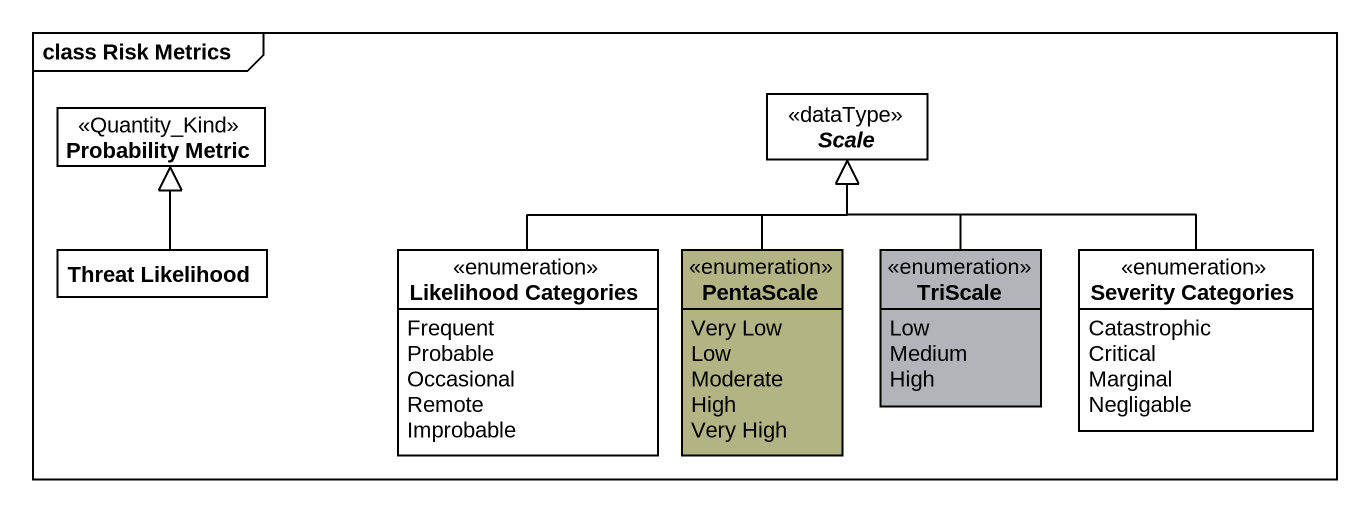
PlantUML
@startuml
mainframe class Risk Metrics
hide circle
hide empty members
abstract class "Scale" as Scale_ <<dataType>>
class "Probability Metric" as Probability_Metric <<Quantity_Kind>>
class "Threat Likelihood" as Threat_Likelihood
enum "Likelihood Categories" as Likelihood_Categories {
  Frequent
  Probable
  Occasional
  Remote
  Improbable
}
enum PentaScale #B3B484 {
  Very Low
  Low
  Moderate
  High
  Very High
}
enum TriScale #B3B4B9 {
  Low
  Medium
  High
}
enum "Severity Categories" as Severity_Categories {
  Catastrophic
  Critical
  Marginal
  Negligable
}
Threat_Likelihood -up-|> Probability_Metric
Likelihood_Categories -up-|> Scale_
PentaScale -up-|> Scale_
TriScale -up-|> Scale_
Severity_Categories -up-|> Scale_
@enduml
